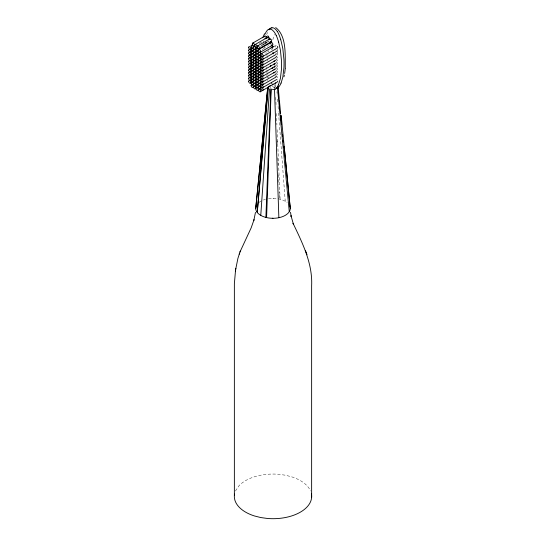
<?xml version="1.0" encoding="UTF-8"?>
<svg xmlns="http://www.w3.org/2000/svg" width="546" height="546" viewBox="0 0 546 546"><rect width="100%" height="100%" fill="white"/><g stroke="black" fill="none" stroke-linecap="round" stroke-linejoin="round"><path stroke-width="0.41" stroke-dasharray="2.73 2.05" d="M271.778 49.782L271.812 48.969M264.496 48.321L264.571 47.011M262.38 49.829L262.469 49.051M272.85 39.64L274.345 34.405M263.138 44.963L263.281 44.308M266.694 34.555L267.363 32.753M235.469 490.997L239.039 485.694A38.67 22.325 0 0 1 278.576 474.283L285.23 475.191L291.503 476.767A38.67 22.325 0 0 1 310.517 490.97M259.248 43.571L263.65 41.032M261.063 45.352L267.827 41.448M260.483 46.506L266.953 42.765M274.324 88.008L274.713 87.858A9.835 5.678 0 0 0 275.061 87.715L274.474 87.954M273 198.328L273.737 198.335M270.755 88.036L270.277 87.763L270.563 88.07M272.468 86.091L273.293 86.916A5.433 3.139 60 0 0 275.15 87.988M275.382 76.413L275.17 75.805M272.631 48.26L272.795 49.079M276.965 91.701L277.095 93.339M277.525 99.065L277.771 102.334M278.078 106.422L278.446 111.323M278.569 112.961L285.23 201.256M275.157 84.418L275.3 87.647M275.716 97.352L276.03 104.627M276.413 113.52L276.904 124.836M277.115 129.689L280.112 199.215L279.422 199.044L279.129 191.769M274.843 84.241L275 88.281M277.102 140.834L277.259 144.874M277.777 157.808L278.064 165.083M278.453 174.788L278.842 184.487M276.365 62.162A1.577 0.908 60 0 1 277.764 64.462A1.577 0.908 60 0 1 275.969 64.169M264.851 52.73A1.577 0.908 60 0 1 265.226 53.235M264.134 49.106A1.577 0.908 60 0 1 263.452 48.062M264.851 47.086A1.577 0.908 60 0 1 265.308 47.734M263.404 45.093A1.577 0.908 60 0 1 263.65 43.857A1.577 0.908 60 0 1 264.851 44.26M264.851 43.83A1.577 0.908 60 0 1 264.441 43.68M263.329 41.639A1.577 0.908 60 0 1 263.452 41.237M265.479 42.52A1.577 0.908 60 0 1 265.554 43.038M265.479 43.468A1.577 0.908 60 0 1 265.308 43.707M275.88 59.384A1.577 0.908 60 0 1 277.402 60.203A1.577 0.908 60 0 1 277.559 62.046A1.577 0.908 60 0 1 276.058 61.48M275.805 56.62A1.577 0.908 60 0 1 277.341 57.289A1.577 0.908 60 0 1 277.58 59.193A1.577 0.908 60 0 1 276.058 58.654M277.081 51.324A1.577 0.908 60 0 1 277.702 53.351A1.577 0.908 60 0 1 276.256 53.242M275.675 53.945A1.577 0.908 60 0 1 277.184 54.259A1.577 0.908 60 0 1 277.661 56.265A1.577 0.908 60 0 1 276.16 55.951M277.532 49.147A1.577 0.908 60 0 1 277.081 50.887M276.365 50.519A1.577 0.908 60 0 1 275.805 49.768M275.88 47.086A1.577 0.908 60 0 1 276.365 45.216M276.365 64.988A1.577 0.908 60 0 1 277.675 66.421A1.577 0.908 60 0 1 277.313 67.82A1.577 0.908 60 0 1 275.88 66.858M276.365 67.813A1.577 0.908 60 0 1 277.675 69.246A1.577 0.908 60 0 1 277.313 70.646A1.577 0.908 60 0 1 275.88 69.683M276.365 70.632A1.577 0.908 60 0 1 277.689 72.12A1.577 0.908 60 0 1 277.252 73.485A1.577 0.908 60 0 1 275.805 72.359M275.675 73.71A1.577 0.908 60 0 1 277.184 74.024A1.577 0.908 60 0 1 277.661 76.037A1.577 0.908 60 0 1 276.16 75.723M275.737 76.454A1.577 0.908 60 0 1 277.532 77.382A1.577 0.908 60 0 1 277.081 79.129M277.081 79.559A1.577 0.908 60 0 1 277.279 79.798M267.492 79.798A1.577 0.908 60 0 1 267.874 80.501M267.588 77.102A1.577 0.908 60 0 1 267.922 77.825M266.373 75.723A1.577 0.908 60 0 1 266.182 75.464M267.676 74.42A1.577 0.908 60 0 1 267.956 75.136M266.475 73.007A1.577 0.908 60 0 1 266.182 72.645M267.676 71.594A1.577 0.908 60 0 1 267.956 72.311M266.578 70.284A1.577 0.908 60 0 1 266.182 69.82M266.68 67.547A1.577 0.908 60 0 1 266.182 66.994M267.492 60.026A1.577 0.908 60 0 1 267.874 60.736M267.588 57.337A1.577 0.908 60 0 1 267.922 58.053M266.373 55.951A1.577 0.908 60 0 1 266.182 55.699M267.676 54.648A1.577 0.908 60 0 1 267.922 55.228M266.475 53.242A1.577 0.908 60 0 1 266.018 52.593M267.492 51.556A1.577 0.908 60 0 1 267.676 51.822M268.919 51.829A1.577 0.908 60 0 1 268.236 50.471M272.29 48.608A1.577 0.908 60 0 1 272.645 49.147M267.492 45.905A1.577 0.908 60 0 1 267.82 46.465M268.543 45.673A1.577 0.908 60 0 1 268.298 45.093M269.84 44.369A1.577 0.908 60 0 1 270.263 45.052M265.772 43.052A1.577 0.908 60 0 1 266.885 42.52M267.997 41.626A1.577 0.908 60 0 1 267.752 42.295M268.223 41.871A1.577 0.908 60 0 1 268.919 40.964M267.649 32.214A26.406 15.247 60 0 1 267.758 31.968M268.257 77.901A21.86 12.619 60 0 1 268.038 77.163M259.166 202.32A17.288 9.985 0 0 1 265.39 199.351M268.564 198.662A17.288 9.985 0 0 1 287.216 202.634"/><path stroke-width="0.82" d="M234.364 495.413L234.364 283.872L235.517 270.393M274.222 67.492L274.242 66.667M271.198 89.114L266.578 217.581L265.888 217.417L270.877 88.937M274.112 69.922L274.153 69.117M260.77 215.377L269.54 88.998M285.285 68.264C285.032 55.235 286.862 36.077 275.696 27.546M268.004 87.271L257.241 212.421L268.311 87.456M285.251 68.598L284.65 73.478M255.719 208.736L267.711 87.995M261.814 147.161L267.738 87.264M255.705 208.313L261.937 146.348M273.839 73.089L273.921 72.311M255.467 212.38L253.87 220.277L254.02 219.758L251.167 227.846L239.96 251.993M235.667 269.444L237.913 258.367L240.281 251.112M235.34 271.519L235.845 268.332M284.364 75.048L283.975 76.795M262.776 37.776L264.448 33.825M239.168 254.156L239.496 253.262M281.081 83.108L282.855 77.041L283.947 67.547A94.362 54.484 60 0 0 283.947 59.555L282.855 48.799L280.828 39.817M271.655 82.869L271.444 83.381M264.926 34.166L265.172 33.593M278.385 85.094L280.412 78.447L281.504 68.953A94.362 54.484 60 0 0 281.511 60.961L280.412 50.212L278.637 42.09M265.138 38.793L265.602 37.961M270.031 85.79L270.072 85.742A17.615 10.169 60 0 0 270.304 85.435M252.648 43.148L264.871 36.091M255.091 44.56L267.322 37.503M257.535 45.973L269.765 38.916M259.111 48.703L271.342 41.646M258.763 49.502L270.987 42.445M260.34 52.232L272.563 45.175M261.206 53.74L274.413 46.117M262.783 56.47L277.457 48M262.783 59.296L276.726 51.242M262.783 62.121L275.989 54.491M262.783 64.94L275.989 57.316M262.783 67.765L275.989 60.142M262.783 70.591L275.989 62.967M262.783 73.417L275.989 65.786M262.783 76.235L275.989 68.612M262.783 79.061L275.989 71.437M262.783 81.886L275.989 74.263M262.783 84.712L275.989 77.088M262.783 87.537L276.726 79.484M260.34 91.769L277.457 81.886A1.577 0.908 60 0 0 277.777 81.047M268.782 86.814L268.796 86.807A10.879 6.279 60 0 0 269.854 85.975M271.969 27.771L273.293 27.873A5.433 3.139 60 0 1 275.15 28.945L276.235 30.071A9.193 5.31 60 0 1 277.368 31.654M275.983 88.124L276.481 88.097A9.105 5.255 60 0 0 277.368 87.838A13.643 7.876 60 0 0 278.624 86.971M273 218.298L272.27 218.291M273.273 89.517L272.707 89.401A5.433 3.139 60 0 1 272.406 89.298M275.402 82.978L275.88 83.258M268.359 36.295L270.113 39.537M311.636 497.331L311.636 285.79C312.694 263.315 302.395 242.956 293.052 223.273L293.482 224.467L291.018 215.684L291.209 216.735L290.527 212.257M305.507 250.634L306.21 252.566M306.286 252.764L307.009 254.75M270.755 41.23L271.328 43.004M271.874 44.949L272.461 47.434M273.423 52.907L273.546 53.801M284.186 146.621L290.295 208.313M281.163 115.424L290.056 206.668M277.388 87.094L289.271 211.698M278.153 86.944L279.238 98.628M279.313 99.461L280.63 113.643M280.787 115.315L281.327 121.157M281.483 122.823L281.634 124.495M282.562 134.507L282.719 136.179M283.101 140.349L283.258 142.021M283.647 146.191L283.797 147.857M277.846 86.759L278.003 88.425M274.153 60.783L274.194 61.637M274.501 88.766L278.863 217.711M274.242 63.336L274.263 65.008M277.532 46.321A1.577 0.908 60 0 1 277.764 47.502M272.884 83.872A1.577 0.908 60 0 1 272.188 84.78M272.085 68.168A1.577 0.908 60 0 1 272.386 68.503M272.816 70.297A1.577 0.908 60 0 1 272.713 70.468M270.741 66.278A1.577 0.908 60 0 1 270.789 65.24M272.713 67.643A1.577 0.908 60 0 1 272.481 67.806M272.87 52.682A1.577 0.908 60 0 1 272.713 53.522M271.369 47.591A1.577 0.908 60 0 1 271.075 47.229M271.676 45.291A1.577 0.908 60 0 1 272.891 47.277M265.663 38.739A1.577 0.908 60 0 1 265.056 38.179M264.551 36.807A1.577 0.908 60 0 1 265.875 36.309A1.577 0.908 60 0 1 266.701 38.527M267.001 38.111A1.577 0.908 60 0 1 268.209 37.64A1.577 0.908 60 0 1 269.219 39.619M269.437 39.633A1.577 0.908 60 0 1 270.557 38.991A1.577 0.908 60 0 1 271.669 40.923A1.577 0.908 60 0 1 270.557 41.564M270.031 41.803A1.577 0.908 60 0 1 270.4 43.366M270.68 42.943A1.577 0.908 60 0 1 271.949 42.636A1.577 0.908 60 0 1 272.884 44.601A1.577 0.908 60 0 1 271.676 45.031M271.082 28.023A9.105 5.255 60 0 1 271.969 27.771M269.82 28.897A13.643 7.876 60 0 1 271.075 28.017M268.98 29.818A26.406 15.247 60 0 1 269.785 28.842M281.026 83.06A26.406 15.247 60 0 1 278.665 87.019M277.464 31.607A21.86 12.619 60 0 1 280.705 39.79M276.187 35.394A13.65 7.876 60 0 0 274.925 33.06A9.105 5.255 60 0 0 274.037 31.784L272.707 30.358A5.433 3.139 60 0 0 270.85 29.286L269.765 29.156A9.186 5.303 60 0 0 268.639 29.436M276.221 35.381A26.42 15.254 60 0 1 278.583 42.076M278.262 84.971A21.847 12.613 60 0 1 275.02 89.407M274.925 89.251A9.186 5.303 60 0 1 273.799 89.537M265.493 33.204A21.847 12.613 60 0 1 268.543 29.279M268.106 36.029A1.426 0.819 60 0 0 267.854 36.016L267.833 36.009A3.058 1.768 60 0 0 267.656 36.036L267.404 36.125A10.879 6.286 60 0 0 266.284 37.046L266.155 37.183A17.615 10.169 60 0 0 266.066 37.292M268.571 86.916A1.201 0.696 60 0 1 268.379 86.971M289.728 205.746A17.308 9.992 0 0 1 272.857 218.304A17.308 9.992 0 0 1 256.347 205.589M311.404 493.755A38.67 22.325 0 0 1 267.424 518.468L260.77 517.553L254.497 515.977A38.67 22.325 0 0 1 234.534 494.075M260.892 71.615A1.577 0.908 60 0 0 262.694 73.457A1.577 0.908 60 0 0 262.394 71.076A1.577 0.908 60 0 0 260.892 71.615M248.662 64.558A1.577 0.908 60 0 0 250.471 66.394A1.577 0.908 60 0 0 250.164 64.019A1.577 0.908 60 0 0 248.662 64.558M248.662 61.732A1.577 0.908 60 0 0 250.471 63.568A1.577 0.908 60 0 0 250.164 61.193A1.577 0.908 60 0 0 248.662 61.732M248.662 58.907A1.577 0.908 60 0 0 250.471 60.742A1.577 0.908 60 0 0 250.164 58.367A1.577 0.908 60 0 0 248.662 58.907M248.662 56.081A1.577 0.908 60 0 0 250.471 57.924A1.577 0.908 60 0 0 250.164 55.542A1.577 0.908 60 0 0 248.662 56.081M248.662 53.262A1.577 0.908 60 0 0 250.471 55.098A1.577 0.908 60 0 0 250.164 52.723A1.577 0.908 60 0 0 248.662 53.262M248.662 50.437A1.577 0.908 60 0 0 250.471 52.273A1.577 0.908 60 0 0 250.164 49.898A1.577 0.908 60 0 0 248.662 50.437M248.662 47.611A1.577 0.908 60 0 0 250.471 49.447A1.577 0.908 60 0 0 250.164 47.072A1.577 0.908 60 0 0 248.662 47.611M260.892 68.789A1.577 0.908 60 0 0 262.694 70.632A1.577 0.908 60 0 0 262.394 68.25A1.577 0.908 60 0 0 260.892 68.789M260.892 65.97A1.577 0.908 60 0 0 262.694 67.806A1.577 0.908 60 0 0 262.394 65.431A1.577 0.908 60 0 0 260.892 65.97M260.892 60.319A1.577 0.908 60 0 0 262.694 62.155A1.577 0.908 60 0 0 262.394 59.78A1.577 0.908 60 0 0 260.892 60.319M260.892 63.145A1.577 0.908 60 0 0 262.694 64.981A1.577 0.908 60 0 0 262.394 62.606A1.577 0.908 60 0 0 260.892 63.145M260.892 57.494A1.577 0.908 60 0 0 262.694 59.337A1.577 0.908 60 0 0 262.394 56.955A1.577 0.908 60 0 0 260.892 57.494M260.892 54.675A1.577 0.908 60 0 0 262.694 56.511A1.577 0.908 60 0 0 262.394 54.129A1.577 0.908 60 0 0 260.892 54.675M248.662 67.383A1.577 0.908 60 0 0 250.471 69.219A1.577 0.908 60 0 0 250.164 66.844A1.577 0.908 60 0 0 248.662 67.383M260.892 74.44A1.577 0.908 60 0 0 262.694 76.276A1.577 0.908 60 0 0 262.394 73.901A1.577 0.908 60 0 0 260.892 74.44M260.892 77.266A1.577 0.908 60 0 0 262.694 79.102A1.577 0.908 60 0 0 262.394 76.727A1.577 0.908 60 0 0 260.892 77.266M248.662 70.202A1.577 0.908 60 0 0 250.471 72.045A1.577 0.908 60 0 0 250.164 69.663A1.577 0.908 60 0 0 248.662 70.202M248.662 73.028A1.577 0.908 60 0 0 250.471 74.863A1.577 0.908 60 0 0 250.164 72.488A1.577 0.908 60 0 0 248.662 73.028M260.892 80.091A1.577 0.908 60 0 0 262.694 81.927A1.577 0.908 60 0 0 262.394 79.552A1.577 0.908 60 0 0 260.892 80.091M260.892 82.91A1.577 0.908 60 0 0 262.694 84.753A1.577 0.908 60 0 0 262.394 82.371A1.577 0.908 60 0 0 260.892 82.91M248.662 75.853A1.577 0.908 60 0 0 250.471 77.689A1.577 0.908 60 0 0 250.164 75.314A1.577 0.908 60 0 0 248.662 75.853M248.662 78.679A1.577 0.908 60 0 0 250.471 80.515A1.577 0.908 60 0 0 250.164 78.139A1.577 0.908 60 0 0 248.662 78.679M260.892 85.736A1.577 0.908 60 0 0 262.694 87.572A1.577 0.908 60 0 0 262.394 85.196A1.577 0.908 60 0 0 260.892 85.736M260.892 88.561A1.577 0.908 60 0 0 262.694 90.397A1.577 0.908 60 0 0 262.394 88.022A1.577 0.908 60 0 0 260.892 88.561M248.662 81.504A1.577 0.908 60 0 0 250.471 83.34A1.577 0.908 60 0 0 250.164 80.958A1.577 0.908 60 0 0 248.662 81.504M251.112 85.736A1.577 0.908 60 0 0 252.914 87.572A1.577 0.908 60 0 0 252.607 85.196A1.577 0.908 60 0 0 251.112 85.736M258.449 89.974A1.577 0.908 60 0 0 260.251 91.81A1.577 0.908 60 0 0 259.944 89.435A1.577 0.908 60 0 0 258.449 89.974M255.999 88.561A1.577 0.908 60 0 0 257.808 90.397A1.577 0.908 60 0 0 257.5 88.022A1.577 0.908 60 0 0 255.999 88.561M253.556 87.148A1.577 0.908 60 0 0 255.357 88.984A1.577 0.908 60 0 0 255.057 86.609A1.577 0.908 60 0 0 253.556 87.148M253.556 84.323A1.577 0.908 60 0 0 255.357 86.166A1.577 0.908 60 0 0 255.057 83.784A1.577 0.908 60 0 0 253.556 84.323M255.999 85.736A1.577 0.908 60 0 0 257.808 87.572A1.577 0.908 60 0 0 257.5 85.196A1.577 0.908 60 0 0 255.999 85.736M258.449 87.148A1.577 0.908 60 0 0 260.251 88.984A1.577 0.908 60 0 0 259.944 86.609A1.577 0.908 60 0 0 258.449 87.148M251.112 82.91A1.577 0.908 60 0 0 252.914 84.753A1.577 0.908 60 0 0 252.607 82.371A1.577 0.908 60 0 0 251.112 82.91M251.112 80.091A1.577 0.908 60 0 0 252.914 81.927A1.577 0.908 60 0 0 252.607 79.552A1.577 0.908 60 0 0 251.112 80.091M258.449 84.323A1.577 0.908 60 0 0 260.251 86.166A1.577 0.908 60 0 0 259.944 83.784A1.577 0.908 60 0 0 258.449 84.323M255.999 82.91A1.577 0.908 60 0 0 257.808 84.753A1.577 0.908 60 0 0 257.5 82.371A1.577 0.908 60 0 0 255.999 82.91M253.556 81.504A1.577 0.908 60 0 0 255.357 83.34A1.577 0.908 60 0 0 255.057 80.958A1.577 0.908 60 0 0 253.556 81.504M253.556 78.679A1.577 0.908 60 0 0 255.357 80.515A1.577 0.908 60 0 0 255.057 78.139A1.577 0.908 60 0 0 253.556 78.679M255.999 80.091A1.577 0.908 60 0 0 257.808 81.927A1.577 0.908 60 0 0 257.5 79.552A1.577 0.908 60 0 0 255.999 80.091M258.449 81.504A1.577 0.908 60 0 0 260.251 83.34A1.577 0.908 60 0 0 259.944 80.958A1.577 0.908 60 0 0 258.449 81.504M251.112 77.266A1.577 0.908 60 0 0 252.914 79.102A1.577 0.908 60 0 0 252.607 76.727A1.577 0.908 60 0 0 251.112 77.266M251.112 74.44A1.577 0.908 60 0 0 252.914 76.276A1.577 0.908 60 0 0 252.607 73.901A1.577 0.908 60 0 0 251.112 74.44M258.449 78.679A1.577 0.908 60 0 0 260.251 80.515A1.577 0.908 60 0 0 259.944 78.139A1.577 0.908 60 0 0 258.449 78.679M255.999 77.266A1.577 0.908 60 0 0 257.808 79.102A1.577 0.908 60 0 0 257.5 76.727A1.577 0.908 60 0 0 255.999 77.266M253.556 75.853A1.577 0.908 60 0 0 255.357 77.689A1.577 0.908 60 0 0 255.057 75.314A1.577 0.908 60 0 0 253.556 75.853M253.556 73.028A1.577 0.908 60 0 0 255.357 74.863A1.577 0.908 60 0 0 255.057 72.488A1.577 0.908 60 0 0 253.556 73.028M255.999 74.44A1.577 0.908 60 0 0 257.808 76.276A1.577 0.908 60 0 0 257.5 73.901A1.577 0.908 60 0 0 255.999 74.44M258.449 75.853A1.577 0.908 60 0 0 260.251 77.689A1.577 0.908 60 0 0 259.944 75.314A1.577 0.908 60 0 0 258.449 75.853M251.112 71.615A1.577 0.908 60 0 0 252.914 73.457A1.577 0.908 60 0 0 252.607 71.076A1.577 0.908 60 0 0 251.112 71.615M251.112 68.796A1.577 0.908 60 0 0 252.914 70.632A1.577 0.908 60 0 0 252.607 68.25A1.577 0.908 60 0 0 251.112 68.796M258.449 73.028A1.577 0.908 60 0 0 260.251 74.863A1.577 0.908 60 0 0 259.944 72.488A1.577 0.908 60 0 0 258.449 73.028M255.999 71.615A1.577 0.908 60 0 0 257.808 73.457A1.577 0.908 60 0 0 257.5 71.076A1.577 0.908 60 0 0 255.999 71.615M253.556 70.202A1.577 0.908 60 0 0 255.357 72.045A1.577 0.908 60 0 0 255.057 69.663A1.577 0.908 60 0 0 253.556 70.202M253.556 67.383A1.577 0.908 60 0 0 255.357 69.219A1.577 0.908 60 0 0 255.057 66.844A1.577 0.908 60 0 0 253.556 67.383M255.999 68.789A1.577 0.908 60 0 0 257.808 70.632A1.577 0.908 60 0 0 257.5 68.25A1.577 0.908 60 0 0 255.999 68.789M258.449 70.202A1.577 0.908 60 0 0 260.251 72.045A1.577 0.908 60 0 0 259.944 69.663A1.577 0.908 60 0 0 258.449 70.202M251.112 65.97A1.577 0.908 60 0 0 252.914 67.806A1.577 0.908 60 0 0 252.607 65.431A1.577 0.908 60 0 0 251.112 65.97M258.449 67.383A1.577 0.908 60 0 0 260.251 69.219A1.577 0.908 60 0 0 259.944 66.844A1.577 0.908 60 0 0 258.449 67.383M255.999 65.97A1.577 0.908 60 0 0 257.808 67.806A1.577 0.908 60 0 0 257.5 65.431A1.577 0.908 60 0 0 255.999 65.97M253.556 64.558A1.577 0.908 60 0 0 255.357 66.394A1.577 0.908 60 0 0 255.057 64.019A1.577 0.908 60 0 0 253.556 64.558M251.112 63.145A1.577 0.908 60 0 0 252.914 64.981A1.577 0.908 60 0 0 252.607 62.606A1.577 0.908 60 0 0 251.112 63.145M258.449 64.558A1.577 0.908 60 0 0 260.251 66.394A1.577 0.908 60 0 0 259.944 64.019A1.577 0.908 60 0 0 258.449 64.558M255.999 63.145A1.577 0.908 60 0 0 257.808 64.981A1.577 0.908 60 0 0 257.5 62.606A1.577 0.908 60 0 0 255.999 63.145M253.556 61.732A1.577 0.908 60 0 0 255.357 63.568A1.577 0.908 60 0 0 255.057 61.193A1.577 0.908 60 0 0 253.556 61.732M251.112 60.319A1.577 0.908 60 0 0 252.914 62.155A1.577 0.908 60 0 0 252.607 59.78A1.577 0.908 60 0 0 251.112 60.319M258.449 61.732A1.577 0.908 60 0 0 260.251 63.568A1.577 0.908 60 0 0 259.944 61.193A1.577 0.908 60 0 0 258.449 61.732M255.999 60.319A1.577 0.908 60 0 0 257.808 62.155A1.577 0.908 60 0 0 257.5 59.78A1.577 0.908 60 0 0 255.999 60.319M253.556 58.907A1.577 0.908 60 0 0 255.357 60.742A1.577 0.908 60 0 0 255.057 58.367A1.577 0.908 60 0 0 253.556 58.907M251.112 57.494A1.577 0.908 60 0 0 252.914 59.337A1.577 0.908 60 0 0 252.607 56.955A1.577 0.908 60 0 0 251.112 57.494M258.449 58.907A1.577 0.908 60 0 0 260.251 60.742A1.577 0.908 60 0 0 259.944 58.367A1.577 0.908 60 0 0 258.449 58.907M255.999 57.494A1.577 0.908 60 0 0 257.808 59.337A1.577 0.908 60 0 0 257.5 56.955A1.577 0.908 60 0 0 255.999 57.494M253.556 56.081A1.577 0.908 60 0 0 255.357 57.924A1.577 0.908 60 0 0 255.057 55.542A1.577 0.908 60 0 0 253.556 56.081M251.112 54.675A1.577 0.908 60 0 0 252.914 56.511A1.577 0.908 60 0 0 252.607 54.129A1.577 0.908 60 0 0 251.112 54.675M258.449 56.081A1.577 0.908 60 0 0 260.251 57.924A1.577 0.908 60 0 0 259.944 55.542A1.577 0.908 60 0 0 258.449 56.081M255.999 54.675A1.577 0.908 60 0 0 257.808 56.511A1.577 0.908 60 0 0 257.5 54.129A1.577 0.908 60 0 0 255.999 54.675M253.556 53.262A1.577 0.908 60 0 0 255.357 55.098A1.577 0.908 60 0 0 255.057 52.723A1.577 0.908 60 0 0 253.556 53.262M251.112 51.85A1.577 0.908 60 0 0 252.914 53.685A1.577 0.908 60 0 0 252.607 51.31A1.577 0.908 60 0 0 251.112 51.85M258.449 53.262A1.577 0.908 60 0 0 260.251 55.098A1.577 0.908 60 0 0 259.944 52.723A1.577 0.908 60 0 0 258.449 53.262M255.999 51.85A1.577 0.908 60 0 0 257.808 53.685A1.577 0.908 60 0 0 257.5 51.31A1.577 0.908 60 0 0 255.999 51.85M253.556 50.437A1.577 0.908 60 0 0 255.357 52.273A1.577 0.908 60 0 0 255.057 49.898A1.577 0.908 60 0 0 253.556 50.437M251.112 49.024A1.577 0.908 60 0 0 252.914 50.86A1.577 0.908 60 0 0 252.607 48.485A1.577 0.908 60 0 0 251.112 49.024M252.334 44.083A1.577 0.908 60 0 0 254.136 45.919A1.577 0.908 60 0 0 253.835 43.543A1.577 0.908 60 0 0 252.334 44.083M254.777 45.495A1.577 0.908 60 0 0 256.579 47.331A1.577 0.908 60 0 0 256.279 44.956A1.577 0.908 60 0 0 254.777 45.495M257.227 46.908A1.577 0.908 60 0 0 259.029 48.744A1.577 0.908 60 0 0 258.722 46.369A1.577 0.908 60 0 0 257.227 46.908M251.112 46.198A1.577 0.908 60 0 0 252.914 48.034A1.577 0.908 60 0 0 252.607 45.659A1.577 0.908 60 0 0 251.112 46.198M253.556 47.611A1.577 0.908 60 0 0 255.357 49.447A1.577 0.908 60 0 0 255.057 47.072A1.577 0.908 60 0 0 253.556 47.611M255.999 49.024A1.577 0.908 60 0 0 257.808 50.86A1.577 0.908 60 0 0 257.5 48.485A1.577 0.908 60 0 0 255.999 49.024M258.449 50.437A1.577 0.908 60 0 0 260.251 52.273A1.577 0.908 60 0 0 259.944 49.898A1.577 0.908 60 0 0 258.449 50.437"/></g></svg>
